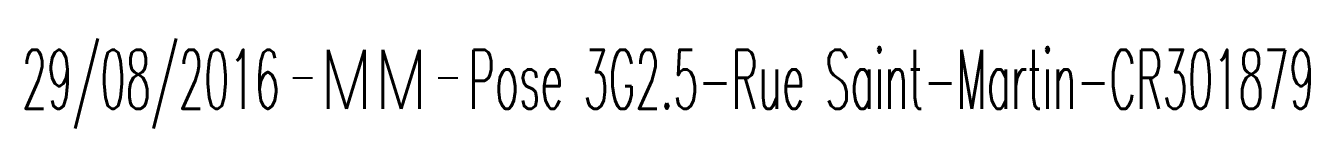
# Model space of a CAD drawing. Header units: millimetres. Extents: x 151012 to 151930, y 112069 to 113000.
# Drawn here: x 151441.22 to 151473.85, y 112260.49 to 112262.78 of the extents above; entities that cross this region are included whole.
import ezdxf
from ezdxf.enums import TextEntityAlignment as Align

# ---------------------------------------------------------------- set-up
doc = ezdxf.new("R2010")
doc.units = ezdxf.units.MM
doc.layers.get('0').update_dxf_attribs({"linetype": 'CONTINUOUS'})
doc.layers.add('E_910', color=7, linetype='CONTINUOUS')
doc.styles.get("Standard").update_dxf_attribs({"font": 'romans.shx', "width": 0.85})

# ---------------------------------------------------------------- blocks, each defined once
blk = doc.blocks.new('GIS_MODF')
at = {"color": 0, "linetype": 'Continuous', "flags": 128}
for points in [[(-2.176, -0.014), (-1.676, -0.014)], [(1.519, -0.014), (2.019, -0.014)]]:
    blk.add_lwpolyline(points, dxfattribs=at)
at = {"color": 0, "linetype": 'Continuous', "width": 0.5}
blk.add_attdef('DATE', text='', height=1.5, dxfattribs=at).set_placement((-2.502, -0.798), align=Align.RIGHT)
at = {"color": 0, "linetype": 'Continuous', "width": 1.771291}
blk.add_attdef('USER', text='', height=1.5, dxfattribs=at).set_placement((-1.507, -0.798), (1.276, -0.798), align=Align.FIT)
at = {"color": 0, "linetype": 'Continuous', "width": 0.5}
blk.add_attdef('DESC', (2.289, -0.798), '', height=1.5, dxfattribs=at)

msp = doc.modelspace()

# ---------------------------------------------------------------- block references
at = {"layer": 'E_910', "color": 7}
ref = msp.add_blockref('GIS_MODF', (151450.184, 112261.788), dxfattribs=at)
ref.add_attrib('DATE', '29/08/2016', dxfattribs={"layer": '0', "color": 0, "linetype": 'Continuous', "height": 1.5, "width": 0.5}).set_placement((151447.682, 112260.99), align=Align.RIGHT)
ref.add_attrib('USER', 'MM', dxfattribs={"layer": '0', "color": 0, "linetype": 'Continuous', "height": 1.5, "width": 0.885646}).set_placement((151448.677, 112260.99), (151451.46, 112260.99), align=Align.FIT)
ref.add_attrib('DESC', 'Pose 3G2.5-Rue Saint-Martin-CR301879', (151452.473, 112260.99), dxfattribs={"layer": '0', "color": 0, "linetype": 'Continuous', "height": 1.5, "width": 0.5})

doc.saveas('drawing.dxf')
